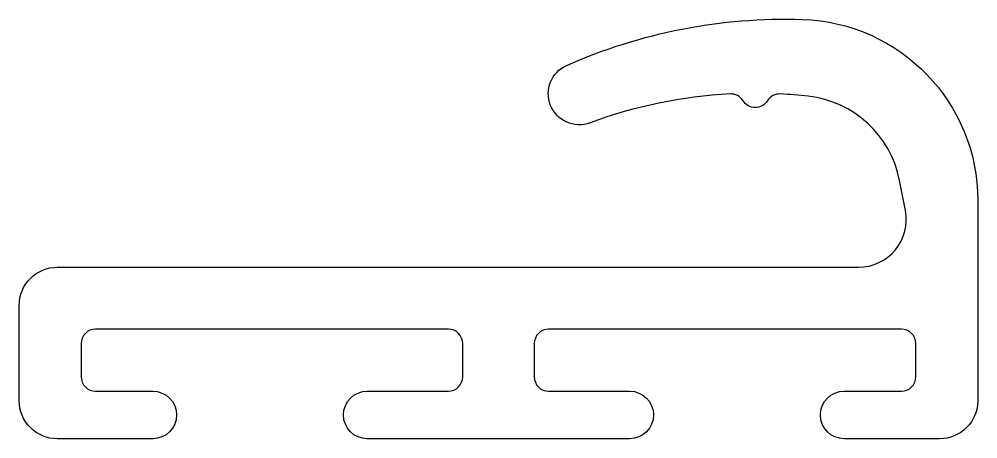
# Model space of a CAD drawing. Extents: x 169.8 to 189.9, y 230.4 to 239.2.
import ezdxf

# ---------------------------------------------------------------- set-up
doc = ezdxf.new("R2010")
doc.units = 0
doc.layers.get('0').update_dxf_attribs({"linetype": 'CONTINUOUS'})

msp = doc.modelspace()

# ---------------------------------------------------------------- linework, layer by layer
msp.add_lwpolyline([(185.514, 237.502, -0.560026), (185.002, 237.502, 0.275085), (184.73, 237.645, 0.07538), (181.794, 237.04, -0.968612), (181.305, 238.244, -0.112789), (186.246, 239.209, -0.404939), (189.925, 235.411), (189.925, 231.211, -0.414214), (189.125, 230.411), (187.125, 230.411, -1), (187.125, 231.411), (188.325, 231.411, 0.414214), (188.625, 231.711), (188.625, 232.411, 0.414214), (188.325, 232.711), (180.925, 232.711, 0.414214), (180.625, 232.411), (180.625, 231.711, 0.414214), (180.925, 231.411), (182.625, 231.411, -1), (182.625, 230.411), (177.125, 230.411, -1), (177.125, 231.411), (178.825, 231.411, 0.414214), (179.125, 231.711), (179.125, 232.411, 0.414214), (178.825, 232.711), (171.425, 232.711, 0.414214), (171.125, 232.411), (171.125, 231.711, 0.414214), (171.425, 231.411), (172.625, 231.411, -1), (172.625, 230.411), (170.625, 230.411, -0.414214), (169.825, 231.211), (169.825, 233.211, -0.414214), (170.625, 234.011), (187.425, 234.011, 0.471531), (188.407, 235.201), (188.285, 235.83, 0.327979), (186.37, 237.597, 0.014669), (185.785, 237.645, 0.275085)], format="xyb", close=True)

doc.saveas('drawing.dxf')
